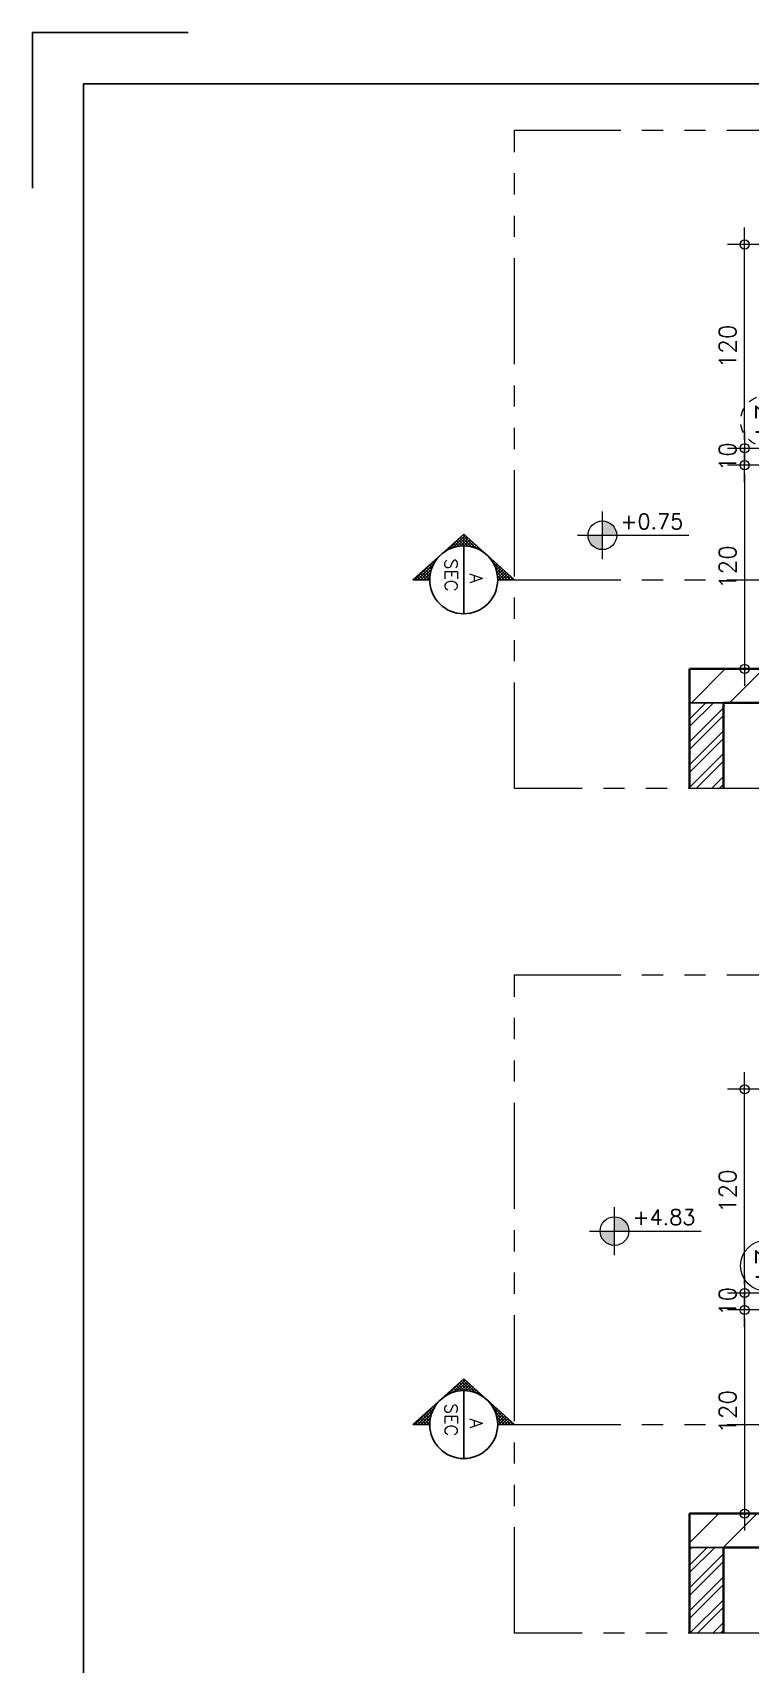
# Model space of a CAD drawing. Header units: millimetres. Extents: x -11627 to -10952, y 10244 to 10588.
# Drawn here: x -11340.21 to -11331.75, y 10359.46 to 10378.68 of the extents above; entities that cross this region are included whole.
import ezdxf
from ezdxf.enums import TextEntityAlignment as Align

# ---------------------------------------------------------------- set-up
doc = ezdxf.new("R2010")
doc.units = ezdxf.units.MM
doc.header["$PDMODE"] = 35
doc.linetypes.add('HIDDEN2', pattern=[0.1875, 0.125, -0.0625])
doc.linetypes.add('PHANTOM2', pattern=[1.25, 0.625, -0.125, 0.125, -0.125, 0.125, -0.125])
doc.layers.get('0').update_dxf_attribs({"lineweight": 5})
doc.layers.get('DEFPOINTS').update_dxf_attribs({"lineweight": 5})
for name, color, linetype, lineweight in [('A-TEXT', 3, 'Continuous', 13), ('BORDER A1', 7, 'Continuous', 100), ('DIM IN', 191, 'Continuous', 5), ('HATCH', 8, 'Continuous', 0), ('hidden', 251, 'HIDDEN2', 5), ('SECTION', 3, 'PHANTOM2', 5), ('SYMBOLS LEVEL', 233, 'Continuous', 5), ('Title Block', 7, 'Continuous', 0), ('WALLS', 4, 'Continuous', 35)]:
    doc.layers.add(name, color=color, linetype=linetype, lineweight=lineweight)
doc.layers.add('COLUMN', color=1, linetype='Continuous')
doc.layers.add('SYMBOLS', color=141, linetype='Continuous')
doc.styles.add('Axis-Circle', font='ROMANS.shx', dxfattribs={"height": 0.4})
doc.styles.add('Section-Numbers', font='ROMANS.shx', dxfattribs={"height": 0.1875})
doc.styles.add('T20-200', font='ROMANS.SHX', dxfattribs={"height": 0.4})
doc.styles.add('T20-50', font='ROMANS.SHX', dxfattribs={"height": 0.1})
doc.dimstyles.new('D50', dxfattribs={"dimtxt": 0.1, "dimasz": 0.05, "dimexe": 0, "dimexo": 0, "dimgap": 0.05, "dimtad": 1, "dimdec": 0, "dimlfac": 100, "dimzin": 0, "dimdsep": 46, "dimtxsty": 'T20-50', "dimblk": 'DOT1', "dimcen": 0.05, "dimse1": 1, "dimse2": 1, "dimclrd": 256, "dimclre": 256, "dimclrt": 256, "dimadec": 0, "dimazin": 0, "dimtfac": 10, "dimtdec": 0, "dimtix": 1, "dimtmove": 2, "dimatfit": 3, "dimldrblk": 'DOT', "dimfxl": 1, "dimtolj": 1, "dimtzin": 0, "dimlwd": -1, "dimlwe": -1, "dimarcsym": 0})

# ---------------------------------------------------------------- blocks, each defined once
blk = doc.blocks.new('ADM FRAME-A2')
at = {"layer": 'BORDER A1', "lineweight": 25}
blk.add_lwpolyline([(-57.297, 41.545), (-59.13, 41.545), (-59.13, 39.712)], dxfattribs=at)
blk.add_lwpolyline([(-58.529, 2.457), (-11.557, 2.457), (-11.557, 40.943), (-58.529, 40.943)], close=True, dxfattribs=at)
blk = doc.blocks.new('Axis-Circle')
at = {"color": 0}
blk.add_circle((0, 0), 0.4, dxfattribs=at)
at = {"color": 4, "style": 'Axis-Circle'}
blk.add_attdef('NO', text='', height=0.32, dxfattribs=at).set_placement((0, 0), align=Align.MIDDLE_CENTER)
blk = doc.blocks.new('*X610')
at = {"color": 0}
for p, q in [((3.2, 7.44), (3.82, 8.07)), ((3.63, 7.68), (3.52, 7.79)), ((3.88, 7.79), (3.71, 7.96)), ((4.14, 7.88), (3.89, 8.13)), ((3.92, 7.81), (5.46, 9.35)), ((4.41, 7.96), (4.08, 8.3)), ((4.71, 8.02), (4.27, 8.46)), ((4.43, 7.97), (5.65, 9.19)), ((5.02, 8.06), (4.45, 8.63)), ((5.36, 8.08), (4.64, 8.8)), ((5.73, 8.06), (4.83, 8.96)), ((4.86, 8.04), (5.84, 9.02)), ((6.14, 8), (5.01, 9.13)), ((6.62, 7.87), (5.2, 9.3)), ((5.25, 8.07), (6.02, 8.85)), ((5.59, 8.07), (6.21, 8.68)), ((7.24, 7.61), (5.78, 9.07)), ((5.92, 8.04), (6.4, 8.52)), ((6.22, 7.98), (6.58, 8.35)), ((6.5, 7.91), (6.77, 8.18)), ((6.76, 7.82), (6.96, 8.02)), ((7.01, 7.72), (7.14, 7.85)), ((-0.17, 4.08), (2, 6.24)), ((1.61, 5.46), (1.28, 5.79)), ((1.71, 5.71), (1.47, 5.96)), ((1.83, 5.95), (1.65, 6.13)), ((1.96, 6.17), (1.84, 6.29)), ((2.1, 6.39), (2.03, 6.46)), ((2.25, 6.59), (2.21, 6.63)), ((2.41, 6.78), (2.4, 6.79)), ((2.59, 6.96), (2.59, 6.96)), ((2.77, 7.13), (2.77, 7.13)), ((2.97, 7.28), (2.96, 7.29)), ((3.18, 7.43), (3.15, 7.46)), ((3.4, 7.56), (3.33, 7.63)), ((7.25, 7.6), (7.33, 7.68)), ((7.47, 7.47), (7.52, 7.52)), ((7.69, 7.33), (7.7, 7.35)), ((7.89, 7.18), (7.89, 7.18)), ((8.08, 7.02), (8.08, 7.02)), ((8.25, 6.84), (8.26, 6.85)), ((8.42, 6.65), (8.45, 6.68)), ((8.58, 6.46), (8.64, 6.51)), ((8.72, 6.25), (8.82, 6.35)), ((8.85, 6.03), (9.01, 6.18)), ((10.77, 4.08), (8.89, 5.96)), ((8.98, 5.79), (9.2, 6.01)), ((9.08, 5.55), (9.38, 5.85)), ((11.13, 4.08), (9.13, 6.07)), ((-0.54, 4.08), (-0.59, 4.12)), ((-0.52, 4.08), (0.48, 5.07)), ((-0.19, 4.08), (-0.4, 4.29)), ((0.17, 4.08), (-0.21, 4.46)), ((0.52, 4.08), (-0.03, 4.62)), ((0.87, 4.08), (0.16, 4.79)), ((0.19, 4.08), (1.63, 5.52)), ((1.23, 4.08), (0.35, 4.96)), ((1.37, 4.29), (0.53, 5.12)), ((0.54, 4.08), (1.47, 5.01)), ((1.4, 4.61), (0.72, 5.29)), ((0.89, 4.08), (1.39, 4.58)), ((1.45, 4.91), (0.91, 5.46)), ((1.52, 5.2), (1.09, 5.62)), ((1.25, 4.08), (1.36, 4.19)), ((10.42, 4.08), (9.16, 5.34)), ((9.17, 5.29), (9.57, 5.68)), ((9.25, 5.01), (9.76, 5.51)), ((10.07, 4.08), (9.29, 4.86)), ((9.31, 4.71), (9.94, 5.35)), ((9.35, 4.4), (10.13, 5.18)), ((9.71, 4.08), (9.35, 4.44)), ((9.38, 4.08), (10.32, 5.01)), ((9.73, 4.08), (10.5, 4.85)), ((10.09, 4.08), (10.69, 4.68)), ((10.44, 4.08), (10.88, 4.51)), ((10.79, 4.08), (11.06, 4.34)), ((11.15, 4.08), (11.25, 4.18))]:
    blk.add_line(p, q, dxfattribs=at)
blk = doc.blocks.new('Section-Left')
at = {"color": 0}
for p, q in [((0, 0.6), (-0.537, 0)), ((0, 0.4), (0, 0.6)), ((0, -0.6), (-0.537, 0)), ((-0.4, 0), (0.4, 0)), ((0, -0.6), (0, -0.4))]:
    blk.add_line(p, q, dxfattribs=at)
blk.add_circle((0, 0), 0.4, dxfattribs=at)
at = {"color": 0, "xscale": 0.0999999999999979, "yscale": 0.0999999999999979, "zscale": 0.0999999999999979, "rotation": 90}
blk.add_blockref('*X610', (0.408, -0.536), dxfattribs=at)
at = {"color": 0, "style": 'Section-Numbers'}
for tag, p in [('00', (0, 0.147)), ('0000', (0, -0.147))]:
    blk.add_attdef(tag, text='', height=0.15, dxfattribs=at).set_placement(p, align=Align.MIDDLE_CENTER)
blk = doc.blocks.new('DOT1')
at = {"color": 0}
for p, q in [((0, -2), (0, 2)), ((-2, 0), (2, 0))]:
    blk.add_line(p, q, dxfattribs=at)
blk.add_circle((0, 0), 0.54, dxfattribs=at)
blk = doc.blocks.new('*D1306')
at = {"layer": 'DEFPOINTS', "color": 0, "transparency": 16777216}
for p in [(2.2311, 2.7966), (1.9549, 1.5966), (2.2311, 1.5966)]:
    blk.add_point(p, dxfattribs=at)
at = {"layer": 'DIM IN', "transparency": 16777216}
blk.add_line((1.9549, 2.7466), (1.9549, 1.6466), dxfattribs=at)
at = {"layer": 'DIM IN', "transparency": 16777216, "xscale": 0.05, "yscale": 0.05, "zscale": 0.05}
for p, rotation in [((1.9549, 2.7966), 90), ((1.9549, 1.5966), 270)]:
    blk.add_blockref('DOT1', p, dxfattribs=dict(at, rotation=rotation))
at = {"layer": 'DIM IN', "transparency": 16777216, "insert": (1.8549, 2.1966), "char_height": 0.1, "attachment_point": 5, "rotation": 90, "style": 'T20-50'}
blk.add_mtext('\\A1;120', dxfattribs=at)
blk = doc.blocks.new('_Dot')
at = {"color": 0, "lineweight": -2}
blk.add_line((-0.5, 0), (-1, 0), dxfattribs=at)
at = {"color": 0, "const_width": 0.5}
blk.add_lwpolyline([(-0.25, 0, 1), (0.25, 0, 1)], format="xyb", close=True, dxfattribs=at)
blk = doc.blocks.new('*D1307')
at = {"layer": 'DEFPOINTS', "color": 0, "transparency": 16777216}
for p in [(1.9549, 2.8966), (2.0842, 2.8966), (2.2311, 2.7966)]:
    blk.add_point(p, dxfattribs=at)
at = {"layer": 'DIM IN', "transparency": 16777216}
for p, q in [((1.9549, 2.9466), (1.9549, 2.9966)), ((1.9549, 2.7966), (1.9549, 2.8966)), ((1.9549, 2.7466), (1.9549, 2.6966))]:
    blk.add_line(p, q, dxfattribs=at)
at = {"layer": 'DIM IN', "transparency": 16777216, "xscale": 0.05, "yscale": 0.05, "zscale": 0.05}
for p, rotation in [((1.9549, 2.8966), 270), ((1.9549, 2.7966), 90)]:
    blk.add_blockref('DOT1', p, dxfattribs=dict(at, rotation=rotation))
at = {"layer": 'DIM IN', "transparency": 16777216, "insert": (1.8549, 2.8466), "char_height": 0.1, "attachment_point": 5, "rotation": 90, "style": 'T20-50'}
blk.add_mtext('\\A1;10', dxfattribs=at)
blk = doc.blocks.new('*D1308')
at = {"layer": 'DEFPOINTS', "color": 0, "transparency": 16777216}
for p in [(1.9549, 4.0966), (2.0842, 4.0966), (2.0842, 2.8966)]:
    blk.add_point(p, dxfattribs=at)
at = {"layer": 'DIM IN', "transparency": 16777216}
blk.add_line((1.9549, 2.9466), (1.9549, 4.0466), dxfattribs=at)
at = {"layer": 'DIM IN', "transparency": 16777216, "xscale": 0.05, "yscale": 0.05, "zscale": 0.05}
for p, rotation in [((1.9549, 4.0966), 90), ((1.9549, 2.8966), 270)]:
    blk.add_blockref('DOT1', p, dxfattribs=dict(at, rotation=rotation))
at = {"layer": 'DIM IN', "transparency": 16777216, "insert": (1.8549, 3.4966), "char_height": 0.1, "attachment_point": 5, "rotation": 90, "style": 'T20-50'}
blk.add_mtext('\\A1;120', dxfattribs=at)
blk = doc.blocks.new('DDW')
at = {"layer": 'SYMBOLS LEVEL'}
h = blk.add_hatch(color=256, dxfattribs=at)
edge = h.paths.add_edge_path()
edge.add_line((-11621.43, 10035.115), (-11621.43, 10034.975))
edge.add_line((-11621.43, 10034.975), (-11621.289, 10034.975))
edge.add_arc((-11621.43, 10034.975), 0.141, 0, 90)
edge = h.paths.add_edge_path()
edge.add_line((-11621.43, 10034.834), (-11621.43, 10034.975))
edge.add_line((-11621.43, 10034.975), (-11621.571, 10034.975))
edge.add_arc((-11621.43, 10034.975), 0.141, 180, 270)
for p, q in [((-11621.43, 10034.74), (-11621.43, 10035.209)), ((-11621.674, 10034.975), (-11620.58, 10034.975))]:
    blk.add_line(p, q, dxfattribs=at)
blk.add_circle((-11621.43, 10034.975), 0.141, dxfattribs=at)
blk = doc.blocks.new('*D1350')
at = {"layer": 'DEFPOINTS', "color": 0, "transparency": 16777216}
for p in [(2.2311, 2.7966), (1.9549, 1.5966), (2.2311, 1.5966)]:
    blk.add_point(p, dxfattribs=at)
at = {"layer": 'DIM IN', "transparency": 16777216}
blk.add_line((1.9549, 2.7466), (1.9549, 1.6466), dxfattribs=at)
at = {"layer": 'DIM IN', "transparency": 16777216, "xscale": 0.05, "yscale": 0.05, "zscale": 0.05}
for p, rotation in [((1.9549, 2.7966), 90), ((1.9549, 1.5966), 270)]:
    blk.add_blockref('DOT1', p, dxfattribs=dict(at, rotation=rotation))
at = {"layer": 'DIM IN', "transparency": 16777216, "insert": (1.8549, 2.1966), "char_height": 0.1, "attachment_point": 5, "rotation": 90, "style": 'T20-50'}
blk.add_mtext('\\A1;120', dxfattribs=at)
blk = doc.blocks.new('*D1351')
at = {"layer": 'DEFPOINTS', "color": 0, "transparency": 16777216}
for p in [(1.9549, 2.8966), (2.0842, 2.8966), (2.2311, 2.7966)]:
    blk.add_point(p, dxfattribs=at)
at = {"layer": 'DIM IN', "transparency": 16777216}
for p, q in [((1.9549, 2.9466), (1.9549, 2.9966)), ((1.9549, 2.7966), (1.9549, 2.8966)), ((1.9549, 2.7466), (1.9549, 2.6966))]:
    blk.add_line(p, q, dxfattribs=at)
at = {"layer": 'DIM IN', "transparency": 16777216, "xscale": 0.05, "yscale": 0.05, "zscale": 0.05}
for p, rotation in [((1.9549, 2.8966), 270), ((1.9549, 2.7966), 90)]:
    blk.add_blockref('DOT1', p, dxfattribs=dict(at, rotation=rotation))
at = {"layer": 'DIM IN', "transparency": 16777216, "insert": (1.8549, 2.8466), "char_height": 0.1, "attachment_point": 5, "rotation": 90, "style": 'T20-50'}
blk.add_mtext('\\A1;10', dxfattribs=at)
blk = doc.blocks.new('*D1352')
at = {"layer": 'DEFPOINTS', "color": 0, "transparency": 16777216}
for p in [(1.9549, 4.0966), (2.0842, 4.0966), (2.0842, 2.8966)]:
    blk.add_point(p, dxfattribs=at)
at = {"layer": 'DIM IN', "transparency": 16777216}
blk.add_line((1.9549, 2.9466), (1.9549, 4.0466), dxfattribs=at)
at = {"layer": 'DIM IN', "transparency": 16777216, "xscale": 0.05, "yscale": 0.05, "zscale": 0.05}
for p, rotation in [((1.9549, 4.0966), 90), ((1.9549, 2.8966), 270)]:
    blk.add_blockref('DOT1', p, dxfattribs=dict(at, rotation=rotation))
at = {"layer": 'DIM IN', "transparency": 16777216, "insert": (1.8549, 3.4966), "char_height": 0.1, "attachment_point": 5, "rotation": 90, "style": 'T20-50'}
blk.add_mtext('\\A1;120', dxfattribs=at)
blk = doc.blocks.new('A$C49c29dc9')
at = {"layer": 'COLUMN'}
h = blk.add_hatch(dxfattribs=at)
h.set_pattern_fill('ANSI31', color=6, scale=0.05)
h.set_pattern_definition([(45, (11487.60073, -9891.82013), (-0.1122532015, 0.1122532015), [])])
h.paths.add_polyline_path([(1.6311, 1.3966), (1.6311, 1.5966), (2.8311, 1.5966), (2.8311, 1.3966)])
at = {"layer": 'HATCH'}
h = blk.add_hatch(dxfattribs=at)
h.set_pattern_fill('ANSI32', color=256, scale=0.01)
h.set_pattern_definition([(45, (11388.87255, -10539.37199), (-0.0673519209, 0.0673519209), []), (45, (11388.91745, -10539.37199), (-0.0673519209, 0.0673519209), [])])
h.paths.add_polyline_path([(1.6311, 1.3966), (1.8311, 1.3966), (1.8311, 0.8916), (1.6311, 0.8916)])
at = {"layer": 'COLUMN'}
blk.add_lwpolyline([(1.6311, 1.3966), (1.6311, 1.5966), (2.8311, 1.5966), (2.8311, 1.3966)], close=True, dxfattribs=at)
at = {"layer": 'SECTION'}
blk.add_line((0.6, 2.1213), (7.2481, 2.1213), dxfattribs=at)
blk.add_lwpolyline([(0.6, 4.7711), (7.2481, 4.7711), (7.2481, 0.8916), (0.6, 0.8916)], close=True, dxfattribs=at)
at = {"layer": 'WALLS'}
for p, q in [((6.7311, 1.5966), (1.6311, 1.5966)), ((1.6311, 0.8916), (1.6311, 1.5966)), ((1.8311, 1.3966), (1.8311, 0.8916)), ((4.6311, 1.3966), (1.8311, 1.3966))]:
    blk.add_line(p, q, dxfattribs=at)
at = {"layer": 'DIM IN', "xscale": 0.6, "yscale": 0.6, "zscale": 0.6}
blk.add_blockref('DDW', (6973.9749, -6018.6014), dxfattribs=at)
at = {"layer": 'hidden'}
ref = blk.add_blockref('Axis-Circle', (2.0811, 3.0573), dxfattribs=dict(at, xscale=0.3750000000000875, yscale=0.3750000000000875, zscale=0.3750000000000875, rotation=89.99999999999999))
ref.add_attrib('NO', '24', dxfattribs={"layer": '0', "color": 30, "height": 0.12, "rotation": 270, "style": 'Axis-Circle'}).set_placement((2.0811, 3.0573), align=Align.MIDDLE_CENTER)
at = {"layer": 'SYMBOLS'}
ref = blk.add_blockref('Section-Left', (0.3, 2.1213), dxfattribs=dict(at, xscale=-0.5, yscale=0.5, zscale=0.5, rotation=90))
ref.add_attrib('0000', 'A', dxfattribs={"layer": '0', "color": 0, "height": 0.075, "rotation": 270, "style": 'Section-Numbers'}).set_placement((0.3736, 2.1284), align=Align.MIDDLE_CENTER)
ref.add_attrib('00', 'SEC', dxfattribs={"layer": '0', "color": 0, "height": 0.075, "rotation": 270, "style": 'Section-Numbers'}).set_placement((0.2264, 2.1498), align=Align.MIDDLE_CENTER)
at = {"layer": 'SYMBOLS LEVEL', "insert": (1.2233, 2.5102), "char_height": 0.09, "width": 0.4005, "attachment_point": 1, "style": 'T20-200'}
blk.add_mtext('+0.75', dxfattribs=at)
at = {"layer": 'DIM IN'}
for base, p1, p2, picture, middle in [((1.9549, 4.0966), (2.0842, 2.8966), (2.0842, 4.0966), '*D1308', (1.8549, 3.4966)), ((1.9549, 2.8966), (2.2311, 2.7966), (2.0842, 2.8966), '*D1307', (1.8549, 2.8466)), ((1.9549, 1.5966), (2.2311, 2.7966), (2.2311, 1.5966), '*D1306', (1.8549, 2.1966))]:
    dim = blk.add_linear_dim(base=base, p1=p1, p2=p2, angle=90, dimstyle='D50', dxfattribs=at)
    dim.commit()
    dim.dimension.update_dxf_attribs({"geometry": picture, "text_midpoint": middle})
blk = doc.blocks.new('A$C35210408')
at = {"layer": 'COLUMN'}
h = blk.add_hatch(dxfattribs=at)
h.set_pattern_fill('ANSI31', color=6, scale=0.05)
h.set_pattern_definition([(45, (11487.60073, -9891.82013), (-0.1122532015, 0.1122532015), [])])
h.paths.add_polyline_path([(1.6311, 1.3966), (1.6311, 1.5966), (2.8311, 1.5966), (2.8311, 1.3966)])
at = {"layer": 'HATCH'}
h = blk.add_hatch(dxfattribs=at)
h.set_pattern_fill('ANSI32', color=256, scale=0.01)
h.set_pattern_definition([(45, (11388.87255, -10539.37199), (-0.0673519209, 0.0673519209), []), (45, (11388.91745, -10539.37199), (-0.0673519209, 0.0673519209), [])])
h.paths.add_polyline_path([(1.6311, 1.3966), (1.8311, 1.3966), (1.8311, 0.8916), (1.6311, 0.8916)])
at = {"layer": 'COLUMN'}
blk.add_lwpolyline([(1.6311, 1.3966), (1.6311, 1.5966), (2.8311, 1.5966), (2.8311, 1.3966)], close=True, dxfattribs=at)
at = {"layer": 'SECTION'}
blk.add_line((0.6, 2.1213), (7.2481, 2.1213), dxfattribs=at)
blk.add_lwpolyline([(0.6, 4.7711), (7.2481, 4.7711), (7.2481, 0.8916), (0.6, 0.8916)], close=True, dxfattribs=at)
at = {"layer": 'WALLS'}
for p, q in [((6.7311, 1.5966), (1.6311, 1.5966)), ((1.6311, 0.8916), (1.6311, 1.5966)), ((1.8311, 1.3966), (1.8311, 0.8916)), ((4.6311, 1.3966), (1.8311, 1.3966))]:
    blk.add_line(p, q, dxfattribs=at)
at = {"layer": 'A-TEXT'}
ref = blk.add_blockref('Axis-Circle', (2.0811, 3.0573), dxfattribs=dict(at, xscale=0.3750000000000875, yscale=0.3750000000000875, zscale=0.3750000000000875, rotation=89.99999999999999))
ref.add_attrib('NO', '24', dxfattribs={"layer": '0', "color": 30, "height": 0.12, "rotation": 270, "style": 'Axis-Circle'}).set_placement((2.0811, 3.0573), align=Align.MIDDLE_CENTER)
at = {"layer": 'DIM IN', "xscale": 0.6, "yscale": 0.6, "zscale": 0.6}
blk.add_blockref('DDW', (6974.0464, -6017.7239), dxfattribs=at)
at = {"layer": 'SYMBOLS'}
ref = blk.add_blockref('Section-Left', (0.3, 2.1213), dxfattribs=dict(at, xscale=-0.5, yscale=0.5, zscale=0.5, rotation=90))
ref.add_attrib('0000', 'A', dxfattribs={"layer": '0', "color": 0, "height": 0.075, "rotation": 270, "style": 'Section-Numbers'}).set_placement((0.3736, 2.1284), align=Align.MIDDLE_CENTER)
ref.add_attrib('00', 'SEC', dxfattribs={"layer": '0', "color": 0, "height": 0.075, "rotation": 270, "style": 'Section-Numbers'}).set_placement((0.2264, 2.1498), align=Align.MIDDLE_CENTER)
at = {"layer": 'SYMBOLS LEVEL', "insert": (1.2948, 3.3878), "char_height": 0.09, "width": 0.4005, "attachment_point": 1, "style": 'T20-200'}
blk.add_mtext('+4.83', dxfattribs=at)
at = {"layer": 'DIM IN'}
for base, p1, p2, picture, middle in [((1.9549, 4.0966), (2.0842, 2.8966), (2.0842, 4.0966), '*D1352', (1.8549, 3.4966)), ((1.9549, 2.8966), (2.2311, 2.7966), (2.0842, 2.8966), '*D1351', (1.8549, 2.8466)), ((1.9549, 1.5966), (2.2311, 2.7966), (2.2311, 1.5966), '*D1350', (1.8549, 2.1966))]:
    dim = blk.add_linear_dim(base=base, p1=p1, p2=p2, angle=90, dimstyle='D50', dxfattribs=at)
    dim.commit()
    dim.dimension.update_dxf_attribs({"geometry": picture, "text_midpoint": middle})

msp = doc.modelspace()

# ---------------------------------------------------------------- block references
at = {"layer": 'DIM IN', "xscale": 2, "yscale": 2, "zscale": 2}
for name, p in [('A$C49c29dc9', (-11335.727, 10367.995)), ('A$C35210408', (-11335.727, 10358.042))]:
    msp.add_blockref(name, p, dxfattribs=at)
at = {"layer": 'Title Block'}
msp.add_blockref('ADM FRAME-A2', (-11281.077, 10337.14), dxfattribs=at)

doc.saveas('drawing.dxf')
